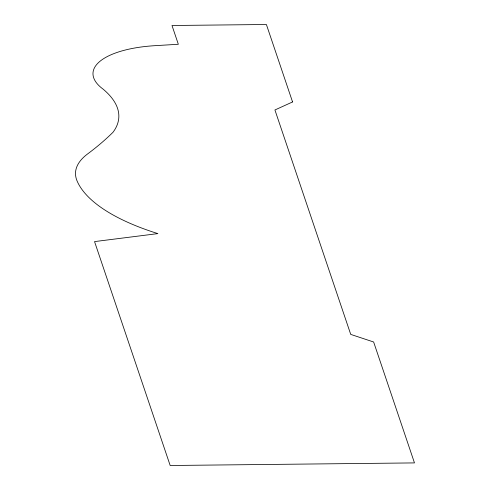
<?xml version="1.0" encoding="UTF-8"?>
<svg xmlns="http://www.w3.org/2000/svg" width="490" height="490" viewBox="0 0 490 490"><rect width="100%" height="100%" fill="white"/><g stroke="black" fill="none" stroke-linecap="round" stroke-linejoin="round"><path stroke-width="0.73" d="M292.561 101.951L274.927 109.974L350.73 334.401L373.637 341.996L414.479 462.909L170.177 465.5L94.546 241.595L157.89 233.608A200.814 76.201 2.6 0 1 77.187 181.208A121.067 45.938 2.6 0 1 87.692 153.878A665.512 252.534 2.6 0 0 113.025 132.251A161.333 61.219 2.6 0 0 102.986 89.045A82.688 31.378 2.6 0 1 154.846 45.68L178.342 44.272L171.996 25.498L266.395 24.5L292.561 101.951"/></g></svg>
